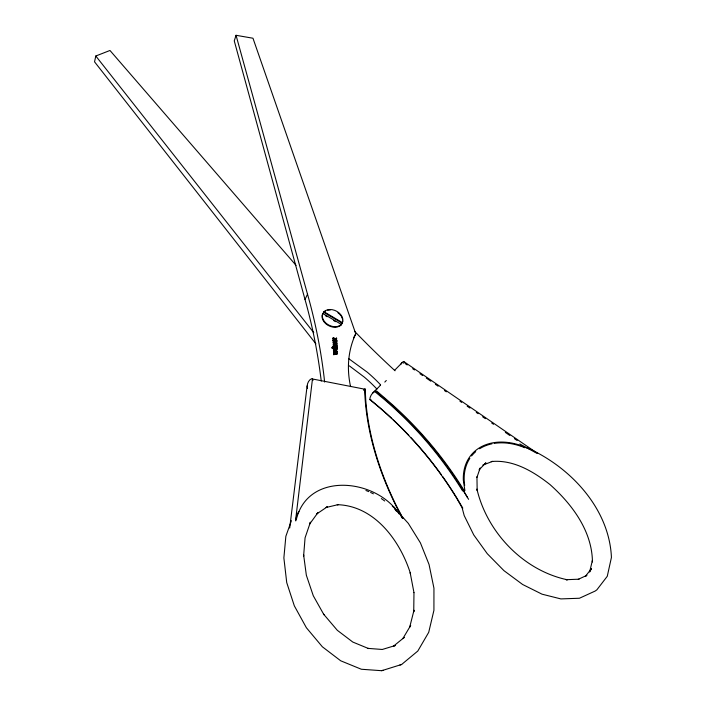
<?xml version="1.0" encoding="UTF-8"?>
<svg xmlns="http://www.w3.org/2000/svg" width="706" height="706" viewBox="0 0 706 706"><rect width="100%" height="100%" fill="white"/><g stroke="black" fill="none" stroke-linecap="round" stroke-linejoin="round"><path stroke-width="1.06" d="M313.014 380.375L312.052 378.513C308.416 379.651 306.298 385.017 307.516 388.529M336.921 345.499L334.097 345.331L334.512 346.169L336.974 346.593L336.612 347.767L333.329 347.193L333.206 345.746L334.097 344.643L333.629 343.275L336.841 343.487L336.859 343.946C333.153 341.907 333.514 345.799 336.903 345.04L336.55 346.205L333.929 345.834L333.753 346.337M295.637 519.907L312.467 378.981L364.623 389.174A309.502 209.32 40.9 0 0 396.622 507.032L402.464 518.204L401.132 516.51M289.707 528L307.128 385.855M335.959 342.887L336.727 340.857L333.77 340.504L333.223 342.957L334.159 342.348C333.735 339.286 334.679 342.445 335.871 342.86A1.183 0.882 27.7 0 0 336.462 342.825L336.612 342.754A1.041 0.777 27.7 0 0 336.877 342.216L336.727 340.857M297.094 512.971L295.779 520.922M403.858 363.44L403.964 361.834L403.311 361.49L394.619 370.288M334.026 350.582L334.423 349.744L333.47 350.352A1.138 0.856 27.9 0 0 333.488 350.723L333.982 351.429L333.867 350.008A1.138 0.856 27.9 0 1 333.841 349.646M363.519 390.233L365.055 388.874L364.764 390.409M296.061 265.368L109.977 50.47L95.804 56.003L94.542 61.828L315.891 343.813M296.282 519.713C307.842 470.84 376.651 478.668 399.137 513.968M350.564 386.597A123.868 89.936 34.5 0 1 348.552 371.912C347.82 358.869 350.132 345.613 355.762 333.788L252.969 38.23L236.051 35.3L234.26 40.877L305.01 299.494A1371.034 850.536 -17.4 0 1 321.239 381.072M476.929 477.406L480.151 468.025L479.162 469.772L485.887 462.809L484.484 464.195M297.826 513.694L298.956 511.532M291.401 520.71L285.859 536.286L283.874 557.899L286.724 582.582L294.331 605.854L306.369 627.713L322.36 646.793L340.716 660.798L361.357 669.253L381.708 670.7L383.084 670.276M333.991 341.016L333.788 343.054M333.964 348.429C333.364 351.853 339.568 348.729 333.964 348.429L334.335 347.723L336.232 348.049L336.771 349.947A1.112 0.83 27.9 0 1 336.383 350.397L333.797 349.885A1.359 1.015 27.9 0 1 333.347 349.232A1.571 1.183 27.9 0 1 333.506 348.349L333.876 347.643L332.447 347.396L332.076 348.111L333.506 348.349M334.335 347.723C333.603 349.805 337.733 349.805 337.018 347.723L332.429 346.937L332.076 348.111M305.01 299.494L307.507 294.208L236.051 35.3M342.639 321.124A10.819 7.96 26.9 0 1 342.172 323.171L341.033 324.919A10.819 7.96 26.9 0 1 327.928 325.281A10.819 7.96 26.9 0 1 322.571 314.011L322.827 313.482L341.298 324.398L340.627 325.695M341.766 323.957L342.436 322.651A10.828 7.96 26.9 0 0 337.036 311.47A10.828 7.96 26.9 0 0 324.001 311.761L322.571 314.011M333.338 337.53L334.609 338.933L334.247 339.648L332.994 338.765L333.338 337.53L334.988 338.748L336.612 338.103L336.268 339.374L335.059 339.815L336.638 338.659M332.994 338.765L333.356 338.05M336.444 343.231A1.041 0.777 27.7 0 0 336.506 342.922L336.03 341.96L336.718 340.521L335.05 339.295L333.064 340.654L333.409 339.374L334.609 338.933M333.064 340.654L333.409 339.374M334.988 338.748L334.618 339.462L332.967 338.245M335.182 343.487L334.317 342.339L334.591 340.936M335.032 341.016L335.05 342.904L335.032 341.016L335.941 341.175L336.03 341.96M336.612 338.103L336.268 339.374M333.77 344.943L334.238 343.566M335.985 342.675L335.941 341.175M335.429 339.109L336.691 340.001L336.338 341.227L334.679 340.001M333.303 346.734L334.044 346.09L333.559 345.26L334.097 344.643M335.218 343.028L336.33 342.181M333.329 347.193L333.673 346.028M333.929 345.834L334.3 345.119M335.685 343.098L336.232 342.322M336.374 342.022L336.744 341.316M336.841 343.487L336.488 344.652L333.867 344.272M336.488 344.652L336.859 343.946M334.423 349.744L334.82 350.803L337.186 351.667L336.806 352.373L333.506 351.809L334.353 350.723M336.903 345.04L336.55 346.205M333.506 351.809L333.859 350.635M335.262 353.441L333.541 352.647L333.894 351.456L337.256 353.485L336.886 354.191L333.62 354.659L333.973 353.45L336.497 353.132L333.894 351.456M333.541 352.647L333.912 351.941M336.974 346.593L336.612 347.767M334.45 351.509L334.82 350.803M335.862 348.755L336.232 348.049M333.62 354.659L333.973 353.45M336.33 348.843L337.018 347.723M337.168 351.209L336.806 352.373M336.886 354.191L337.239 353.062M353.45 338.077L355.762 333.788M400.576 364.605L402.067 362.513M380.463 385.061C377.119 389.677 370.085 393.154 369.794 399.534L371.294 400.108M384.796 382.07L386.297 380.499M372.724 393.074L375.451 390.965L376.669 391.045L385.511 398.661A374.701 348.799 27.2 0 1 464.071 490.414M333.62 341.73L334.22 341.651M381.708 670.7L401.643 664.461L417.802 651.047L428.719 632.32L433.925 610.302L433.943 588.186L429.036 564.447L420.423 542.896L408.315 523.375L402.041 516.465M578.285 579.317L586.907 575.319L585.239 576.546L591.478 568.595L589.616 572.01L592.387 560.458L592.449 561.994C592.122 531.08 572.178 504.393 550.018 484.581C533.365 471.44 513.218 459.368 491.182 461.556L492.629 461.389L482.816 465.069M333.541 343.822L333.126 344.413L333.726 345.349M333.435 339.939L335.05 339.295M333.047 340.089L334.247 339.648M399.94 664.99L401.643 664.461M333.991 353.953L337.256 353.485M333.603 354.156L335.279 353.944M579.044 579.185L566.088 579.705L567.412 579.785C523.446 570.554 487.069 532.448 476.929 489.082L477.168 490.432L476.947 476.718M334.115 341.175L333.144 341.466L333.223 342.957M333.47 350.352L334.044 350.476M333.876 351.103L337.186 351.667M333.488 351.35L333.982 351.429M334.865 341.307L336.356 341.563M334.662 341.722L335.571 341.88M333.594 342.251L334.159 342.348M333.7 346.487L336.991 347.061M337.036 348.19L337.141 349.241A1.112 0.838 27.9 0 1 336.753 349.691L334.167 349.179A1.359 1.015 27.9 0 1 333.717 348.526A1.58 1.183 27.9 0 1 333.876 347.643M332.058 347.643L333.894 347.961M528.732 448.734L518.098 444.603A59.525 43.984 40.2 0 0 463.33 480.115L464.91 490.652M519.819 443.959L536.428 453.058M333.523 352.162L336.868 353.768M527.461 447.975C570.457 467.09 609.322 508.558 611.431 557.431L607.266 576.29L596.861 589.845L595.167 591.046L579.423 598.247L560.873 598.909L542.058 594.187L522.634 584.497L503.952 570.651L487.29 553.716L473.752 534.927L464.204 515.601L462.103 507.746L456.826 498.48A368.391 344.475 27.3 0 0 379.59 407.697L369.794 399.534M324.001 311.761L342.436 322.651M342.172 323.171L323.736 312.281A10.819 7.96 26.9 0 1 325.492 310.993M325.342 315.644L327.187 316.738M333.647 320.55L335.491 321.645M348.543 358.533L367.164 372.106A132.207 106.765 28.8 0 1 380.605 384.876M403.726 361.49L537.61 453.473M405.403 363.714L407.221 364.967M412.675 368.709L414.484 369.962M419.938 373.703L422.665 375.574M426.3 378.081L430.845 381.196M435.39 384.32L438.108 386.191M444.471 390.568L446.289 391.812M459.924 401.185L461.733 402.429M467.187 406.179L469.914 408.05M476.276 412.419L478.094 413.672M482.639 416.787L485.357 418.667M491.72 423.035L493.538 424.288M505.355 432.399L509.891 435.523M514.436 438.647L517.163 440.518M349.329 365.867L364.305 377.11A131.713 106.791 28.9 0 1 376.96 389.094M392.315 506.158L394.425 508.073M374.604 391.398L384.488 399.614A372.389 346.558 27.2 0 1 462.615 490.935L463.304 490.37L468.607 499.336M395.157 508.876L400.893 515.203M95.804 56.003L313.755 332.667M394.442 508.647L396.419 511.17M462.818 508.188L457.223 498.657A369.3 345.463 27.3 0 0 442.715 476.621M403.02 518.345L397.125 507.261A308.398 208.649 40.9 0 1 365.726 399.764L365.178 389.077M324.619 382.052L324.08 377.039A1382.136 854.551 -17.3 0 0 307.507 294.208M336.691 340.001L336.718 340.521M336.647 348.437L336.665 348.896M332.429 346.937L332.447 347.396M365.937 490.502A61.969 51.15 37.8 0 1 368.761 491.641M370.632 492.479A61.969 51.15 37.8 0 1 373.386 493.829M381.328 498.568A61.969 51.15 37.8 0 1 384.664 500.995M393.63 506.82A64.025 52.844 37.8 0 1 395.095 508.346M370.685 400.073A369.3 345.463 27.3 0 1 391.892 418.508M393.471 419.991A369.3 345.463 27.3 0 1 408.809 435.328M411.042 437.711A369.3 345.463 27.3 0 1 441.444 474.838M464.689 485.437A58.563 43.278 40.2 0 1 469.852 458.353M471.599 455.944A58.563 43.278 40.2 0 1 475.676 451.699M479.656 448.742A58.563 43.278 40.2 0 1 492.011 443.809M494.129 443.412A58.563 43.278 40.2 0 1 524.787 447.719M375.777 391.477A373.545 347.679 27.2 0 1 467.54 497.677M395.051 370.782A559.311 306.289 33 0 1 354.641 331.335M327.699 310.225A10.819 7.96 26.9 0 1 330.231 310.022M337.936 312.758A10.819 7.96 26.9 0 1 339.348 313.932M339.974 314.576A10.819 7.96 26.9 0 1 341.06 315.953M341.501 316.676A10.819 7.96 26.9 0 1 342.41 318.909M341.298 324.398A10.828 7.96 26.9 0 1 328.193 324.76A10.828 7.96 26.9 0 1 322.827 313.482M413.972 592.652L413.734 611.873L413.998 610.249L409.727 627.069L410.671 625.454L402.817 638.63L404.309 637.368L393.595 646.087L395.289 645.522L382.29 649.467L367.835 648.373L368.62 648.576L352.797 642.054L337.327 630.317L323.577 614.149L323.939 614.741L313.279 595.749L306.342 575.213L303.606 554.784L303.58 556.381L305.071 537.804L310.402 522.211L309.687 523.993L318.097 512.424L316.853 513.871L327.487 506.661L326.066 507.49L338.359 504.596L337.221 504.684C374.665 505.646 400.284 540.981 410.548 573.81L410.168 572.69L413.972 592.652"/></g></svg>
